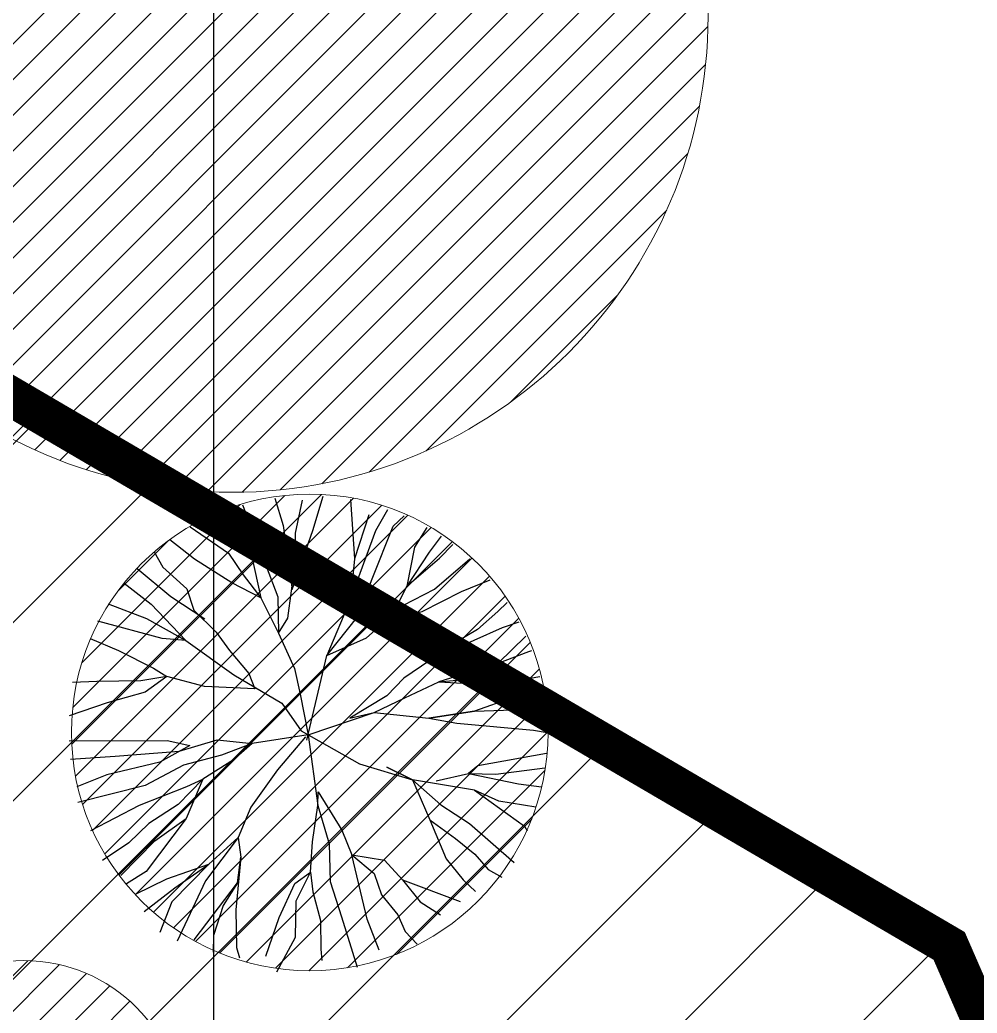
# Model space of a CAD drawing. Extents: x 352140 to 354978, y 6304672 to 6307963.
# Drawn here: x 352397.56 to 352409.61, y 6305941.98 to 6305954.48 of the extents above; entities that cross this region are included whole.
import ezdxf

# ---------------------------------------------------------------- set-up
doc = ezdxf.new("R2010")
doc.units = 0
for name, pattern in [('CONTINUOS', [0]), ('DASHDOT', [1, 0.5, -0.25, 0, -0.25]), ('DASHED', [19.049999999999997, 12.7, -6.35])]:
    doc.linetypes.add(name, pattern=pattern)
doc.layers.get('0').update_dxf_attribs({"linetype": 'CONTINUOUS'})
for name, color, linetype in [('03_Pav ext_Vereda HC', 42, 'CONTINUOUS'), ('03_S2_Pav ext_Borde vereda', 7, 'CONTINUOUS'), ('1-coordenadas', 8, 'CONTINUOUS'), ('Paisajismo', 253, 'CONTINUOUS')]:
    doc.layers.add(name, color=color, linetype=linetype)
doc.layers.add('0_ASD_LINEA OFICIAL', color=253, linetype='DASHDOT', lineweight=20)
doc.layers.add('0_ASD_TOPOGRAFIA_ELEMENTOS', color=7, linetype='CONTINUOS', lineweight=5, true_color=0xbdbdbd)

# ---------------------------------------------------------------- blocks, each defined once
blk = doc.blocks.new('COORDENADAS')
at = {"layer": '1-coordenadas'}
blk.add_line((220, -900.625), (220, -0.625), dxfattribs=at)
blk = doc.blocks.new('A$C27410629')
at = {"true_color": 0x136734, "transparency": 33554559}
h = blk.add_hatch(dxfattribs=at)
h.set_pattern_fill('ANSI31', color=116, scale=0.5)
h.set_pattern_definition([(45, (-8759.562515186517, -519.1035735587502), (-1.122532015133644, 1.122532015133644), [])])
h.paths.add_polyline_path([(137.5068959888558, 1252.464406617455, 0.1176268807227723), (109.8147584422568, 1254.193915082657, 0.06692451075002814), (94.44469839795602, 1249.334472017372, 0.3153492887079504), (64.30173641118381, 1196.270282113329, 0.02268268711599586), (65.7292635223912, 1185.310127003227), (112.3603922077091, 1218.953454515778), (153.4782689701005, 1161.962272479494), (172.1053089193083, 1139.480769404351), (187.9579650288579, 1141.807885415954), (193.565073162812, 1120.465553675225), (224.197974734232, 1050.129297271156), (250.6203797236194, 989.4787086543838), (268.1526288855184, 972.7353945672494, 7.254700715645028e-06), (291.4898137452492, 983.2987389690225), (238.1945199318034, 1105.633967029937), (205.2934048173047, 1181.112163638985), (177.0531538182076, 1197.651557407602)])
at = {"layer": '0_ASD_LINEA OFICIAL', "ltscale": 8, "const_width": 0.5}
blk.add_lwpolyline([(137.5068959889312, 1252.464406617509), (177.0531538181858, 1197.651557407789), (205.2934048172829, 1181.112163639173), (238.1945199317815, 1105.633967030124), (279.3867585223161, 1122.912494985259), (245.5796072782432, 1209.119370970666)], dxfattribs=at)
blk.add_lwpolyline([(250.6203797236194, 989.4787086543838), (268.1526288854875, 972.7353945673531, 7.254700715664111e-06), (291.4898137452146, 983.2987389692971), (291.4898137452146, 983.2987389692971), (238.1945199318034, 1105.633967029937), (205.2934048173047, 1181.112163638985), (177.0531538182076, 1197.651557407602), (137.6146324061954, 1252.315079214)], format="xyb", dxfattribs=at)
blk = doc.blocks.new('1.0 - LO RECABARREN LOTEO PARQUE - VEGETACION EXISTENTE ETAPA MUNICIPAL__2024')
at = {"layer": 'Paisajismo'}
for p, q in [((352400.7668498695, 6305948.463758863, -691.81), (352400.8715122977, 6305948.12000092, -691.81)), ((352401.0279327592, 6305948.020568166, -691.81), (352401.1123512698, 6305948.439492675, -691.81)), ((352401.2448103089, 6305948.055372782, -691.81), (352401.3742030392, 6305948.487090247, -691.81)), ((352401.7205991565, 6305948.445046443, -691.81), (352401.7678567579, 6305947.700765421, -691.81)), ((352400.1239566692, 6305948.299572974, -691.81), (352400.4751213651, 6305947.724426456, -691.81)), ((352400.3598223981, 6305948.377534988, -691.81), (352400.5109595638, 6305947.992099863, -691.81)), ((352402.0370488875, 6305948.054809565, -691.81), (352402.1894811368, 6305948.320567324, -691.81)), ((352401.9504037186, 6305948.251638704, -691.81), (352401.7678567579, 6305947.700765421, -691.81)), ((352402.2538045733, 6305948.112108685, -691.81), (352402.3938109406, 6305948.239733208, -691.81)), ((352399.7018017117, 6305948.101831068, -691.81), (352400.1815825446, 6305947.768943388, -691.81)), ((352400.8715122977, 6305948.12000092, -691.81), (352400.9858923537, 6305947.311723933, -691.81)), ((352400.9858923537, 6305947.311723933, -691.81), (352401.2448103089, 6305948.055372782, -691.81)), ((352401.0207173278, 6305947.638413632, -691.81), (352401.0279327592, 6305948.020568166, -691.81)), ((352401.7198751484, 6305947.18557906, -691.81), (352402.0370488875, 6305948.054809565, -691.81)), ((352401.992613612, 6305947.448032564, -691.81), (352402.2538045733, 6305948.112108685, -691.81)), ((352402.6816178684, 6305948.094689636, -691.81), (352402.5228253749, 6305947.844108441, -691.81)), ((352399.7543360214, 6305947.694850604, -691.81), (352399.4453489929, 6305947.938857624, -691.81)), ((352400.5109595638, 6305947.992099863, -691.81), (352400.8024549521, 6305947.222014623, -691.81)), ((352402.8597319972, 6305947.984202368, -691.81), (352402.7089306258, 6305947.783014673, -691.81)), ((352402.83716667, 6305947.708618816, -691.81), (352403.0069335383, 6305947.879087226, -691.81)), ((352399.2473866097, 6305947.785784403, -691.81), (352399.3557969432, 6305947.593390398, -691.81)), ((352400.1815825446, 6305947.768943388, -691.81), (352400.3677356585, 6305947.497825584, -691.81)), ((352402.5228253749, 6305947.844108441, -691.81), (352402.4271909801, 6305947.35648579, -691.81)), ((352402.7089306258, 6305947.783014673, -691.81), (352402.4271909801, 6305947.35648579, -691.81)), ((352400.2240825131, 6305947.398082517, -691.81), (352399.7543360214, 6305947.694850604, -691.81)), ((352400.4751213651, 6305947.724426456, -691.81), (352400.5917709966, 6305947.206878711, -691.81)), ((352400.9312479942, 6305946.951979832, -691.81), (352401.0207173278, 6305947.638413632, -691.81)), ((352401.7678567579, 6305947.700765421, -691.81), (352401.7198751484, 6305947.18557906, -691.81)), ((352401.7678567579, 6305947.700765421, -691.81), (352401.7198751484, 6305947.18557906, -691.81)), ((352402.4271909801, 6305947.35648579, -691.81), (352402.83716667, 6305947.708618816, -691.81)), ((352402.7743860926, 6305947.318584266, -691.81), (352403.2217942341, 6305947.69930358, -691.81)), ((352399.0319205205, 6305947.578935907, -691.81), (352399.4573821903, 6305947.225424031, -691.81)), ((352399.3557969432, 6305947.593390398, -691.81), (352399.6566724014, 6305947.320106531, -691.81)), ((352398.8699954287, 6305947.394858971, -691.81), (352399.2106904278, 6305947.129317193, -691.81)), ((352400.5917709966, 6305947.206878711, -691.81), (352400.2240825131, 6305947.398082517, -691.81)), ((352400.3677356585, 6305947.497825584, -691.81), (352400.5917709966, 6305947.206878711, -691.81)), ((352401.8115097134, 6305946.973588911, -691.81), (352401.992613612, 6305947.448032564, -691.81)), ((352403.1172755248, 6305947.285876426, -691.81), (352403.4775170367, 6305947.43354629, -691.81)), ((352399.6566724014, 6305947.320106531, -691.81), (352399.7472246623, 6305947.050793762, -691.81)), ((352402.4271909801, 6305947.35648579, -691.81), (352402.2177203795, 6305946.942987111, -691.81)), ((352402.3880075891, 6305947.115619448, -691.81), (352402.7743860926, 6305947.318584266, -691.81)), ((352402.6228052251, 6305947.036103343, -691.81), (352403.1172755248, 6305947.285876426, -691.81)), ((352398.6695497764, 6305947.134649838, -691.81), (352399.1523268116, 6305946.947338276, -691.81)), ((352399.2106904278, 6305947.129317193, -691.81), (352399.6444061768, 6305946.670444301, -691.81)), ((352399.4573821903, 6305947.225424031, -691.81), (352399.8842019566, 6305946.943861156, -691.81)), ((352400.5917709966, 6305947.206878711, -691.81), (352400.8129179191, 6305946.763067832, -691.81)), ((352400.8024549521, 6305947.222014623, -691.81), (352400.8129179191, 6305946.763067832, -691.81)), ((352401.7198751484, 6305947.18557906, -691.81), (352401.4197196286, 6305946.484007793, -691.81)), ((352403.6911019941, 6305947.150147446, -691.81), (352403.5723939099, 6305947.03591408, -691.81)), ((352399.7472246623, 6305947.050793762, -691.81), (352400.0289785994, 6305946.777869333, -691.81)), ((352401.9211812345, 6305946.703913557, -691.81), (352402.3880075891, 6305947.115619448, -691.81)), ((352402.2177203795, 6305946.942987111, -691.81), (352402.6228052251, 6305947.036103343, -691.81)), ((352403.5723939099, 6305947.03591408, -691.81), (352403.3194984834, 6305946.811315158, -691.81)), ((352399.3465339771, 6305946.694903684, -691.81), (352398.5375331645, 6305946.913324217, -691.81)), ((352399.1523268116, 6305946.947338276, -691.81), (352399.6444061768, 6305946.670444301, -691.81)), ((352400.8129179191, 6305946.763067832, -691.81), (352400.9312479942, 6305946.951979832, -691.81)), ((352401.4197196286, 6305946.484007793, -691.81), (352401.8115097134, 6305946.973588911, -691.81)), ((352403.8391599263, 6305946.902518874, -691.81), (352403.6272317995, 6305946.83000434, -691.81)), ((352400.0289785994, 6305946.777869333, -691.81), (352400.1967339693, 6305946.545328133, -691.81)), ((352400.8129179191, 6305946.763067832, -691.81), (352401.0149455816, 6305946.319619538, -691.81)), ((352403.6272317995, 6305946.83000434, -691.81), (352402.9154120675, 6305946.512360373, -691.81)), ((352403.3194984834, 6305946.811315158, -691.81), (352403.0680461192, 6305946.663145866, -691.81)), ((352398.439099628, 6305946.697641904, -691.81), (352398.7963676433, 6305946.5469468, -691.81)), ((352399.6444061768, 6305946.670444301, -691.81), (352399.3465339771, 6305946.694903684, -691.81)), ((352399.6444061768, 6305946.670444301, -691.81), (352400.2483239024, 6305946.238521772, -691.81)), ((352401.4197196286, 6305946.484007793, -691.81), (352401.9211812345, 6305946.703913557, -691.81)), ((352403.0680461192, 6305946.663145866, -691.81), (352402.7191890516, 6305946.421243371, -691.81)), ((352403.9277173778, 6305946.723566287, -691.81), (352403.5792469755, 6305946.385890862, -691.81)), ((352398.7963676433, 6305946.5469468, -691.81), (352399.2386736558, 6305946.322671456, -691.81)), ((352400.1967339693, 6305946.545328133, -691.81), (352400.4398885675, 6305946.254018674, -691.81)), ((352402.9154120675, 6305946.512360373, -691.81), (352402.7191890516, 6305946.421243371, -691.81)), ((352403.5792469755, 6305946.385890862, -691.81), (352403.9645431449, 6305946.531531462, -691.81)), ((352403.9645431449, 6305946.531531462, -691.81), (352404.0019208857, 6305946.543203622, -691.81)), ((352401.1700717379, 6305945.418307547, -691.81), (352401.4197196286, 6305946.484007793, -691.81)), ((352402.7191890516, 6305946.421243371, -691.81), (352402.3898120625, 6305946.198088492, -691.81)), ((352403.5792469755, 6305946.385890862, -691.81), (352402.8288606028, 6305946.151569612, -691.81)), ((352403.1928706727, 6305946.182926001, -691.81), (352403.5792469755, 6305946.385890862, -691.81)), ((352399.2386736558, 6305946.322671456, -691.81), (352399.4063029645, 6305946.216190671, -691.81)), ((352400.4398885675, 6305946.254018674, -691.81), (352400.5127624296, 6305946.061498161, -691.81)), ((352401.0149455816, 6305946.319619538, -691.81), (352401.0852940471, 6305945.993345177, -691.81)), ((352398.5253196993, 6305946.156365978, -691.81), (352398.2190326899, 6305946.143035139, -691.81)), ((352399.080172918, 6305946.165005251, -691.81), (352398.5253196993, 6305946.156365978, -691.81)), ((352399.4063029645, 6305946.216190671, -691.81), (352399.080172918, 6305946.165005251, -691.81)), ((352399.4063029645, 6305946.216190671, -691.81), (352399.1321725324, 6305946.022388211, -691.81)), ((352399.882149194, 6305946.092518543, -691.81), (352399.4063029645, 6305946.216190671, -691.81)), ((352400.2483239024, 6305946.238521772, -691.81), (352400.8536825196, 6305945.883030508, -691.81)), ((352402.3898120625, 6305946.198088492, -691.81), (352402.1751574177, 6305945.972767547, -691.81)), ((352402.4042435184, 6305945.949326775, -691.81), (352402.8288606028, 6305946.151569612, -691.81)), ((352402.8288606028, 6305946.151569612, -691.81), (352403.1928706727, 6305946.182926001, -691.81)), ((352402.8288606028, 6305946.151569612, -691.81), (352403.4984517394, 6305946.112688331, -691.81)), ((352403.4984517394, 6305946.112688331, -691.81), (352404.1033312773, 6305946.219141874, -691.81)), ((352399.1321725324, 6305946.022388211, -691.81), (352398.6542752541, 6305945.887462066, -691.81)), ((352400.5127624296, 6305946.061498161, -691.81), (352399.882149194, 6305946.092518543, -691.81)), ((352404.1463706199, 6305946.020135383, -691.81), (352403.7546524958, 6305945.94950649, -691.81)), ((352398.6542752541, 6305945.887462066, -691.81), (352398.1758345829, 6305945.723755954, -691.81)), ((352400.8536825196, 6305945.883030508, -691.81), (352401.0957548136, 6305945.534398428, -691.81)), ((352401.0852940471, 6305945.993345177, -691.81), (352401.1854442824, 6305945.48393007, -691.81)), ((352402.1751574177, 6305945.972767547, -691.81), (352401.7108564594, 6305945.694815504, -691.81)), ((352402.018225803, 6305945.76547056, -691.81), (352402.4042435184, 6305945.949326775, -691.81)), ((352403.7546524958, 6305945.94950649, -691.81), (352403.2808953362, 6305945.779859426, -691.81)), ((352401.1854442824, 6305945.48393007, -691.81), (352402.018225803, 6305945.76547056, -691.81)), ((352401.7108564594, 6305945.694815504, -691.81), (352402.018225803, 6305945.76547056, -691.81)), ((352402.018225803, 6305945.76547056, -691.81), (352402.7054797348, 6305945.695149917, -691.81)), ((352402.7054797348, 6305945.695149917, -691.81), (352403.2808953362, 6305945.779859426, -691.81)), ((352403.2808953362, 6305945.779859426, -691.81), (352402.7054797348, 6305945.695149917, -691.81)), ((352403.2808953362, 6305945.779859426, -691.81), (352403.644544618, 6305945.792107211, -691.81)), ((352403.644544618, 6305945.792107211, -691.81), (352404.0276761788, 6305945.823102568, -691.81)), ((352404.0276761788, 6305945.823102568, -691.81), (352404.175670126, 6305945.820308306, -691.81)), ((352402.7054797348, 6305945.695149917, -691.81), (352403.0572322354, 6305945.631590647, -691.81)), ((352403.0572322354, 6305945.631590647, -691.81), (352404.0206339404, 6305945.54142582, -691.81)), ((352401.0957548136, 6305945.534398428, -691.81), (352401.8338749618, 6305945.119057447, -691.81)), ((352404.0206339404, 6305945.54142582, -691.81), (352404.1943996159, 6305945.51201415, -691.81)), ((352398.1772963527, 6305945.408783875, -691.81), (352399.4087493789, 6305945.412578275, -691.81)), ((352399.4087493789, 6305945.412578275, -691.81), (352399.6956505672, 6305945.349581655, -691.81)), ((352399.5607097754, 6305945.276663025, -691.81), (352400.041606828, 6305945.420500187, -691.81)), ((352400.041606828, 6305945.420500187, -691.81), (352400.4806531678, 6305945.37398135, -691.81)), ((352401.1854442824, 6305945.48393007, -691.81), (352400.4806531678, 6305945.37398135, -691.81)), ((352401.1516739937, 6305945.456884149, -691.81), (352400.7995677827, 6305945.043012236, -691.81)), ((352401.1854442824, 6305945.48393007, -691.81), (352401.3075216962, 6305944.59378777, -691.81)), ((352398.756208073, 6305945.215394289, -691.81), (352399.5607097754, 6305945.276663025, -691.81)), ((352399.6956505672, 6305945.349581655, -691.81), (352399.3171907471, 6305945.140802866, -691.81)), ((352400.4806531678, 6305945.37398135, -691.81), (352400.0953591691, 6305945.228339113, -691.81)), ((352400.4806531678, 6305945.37398135, -691.81), (352400.2472399905, 6305945.168128405, -691.81)), ((352400.4806531678, 6305945.37398135, -691.81), (352400.4806531678, 6305945.37398135, -691.81)), ((352398.1921170118, 6305945.176370697, -691.81), (352398.756208073, 6305945.215394289, -691.81)), ((352399.3171907471, 6305945.140802866, -691.81), (352398.6515580554, 6305944.980631378, -691.81)), ((352400.0953591691, 6305945.228339113, -691.81), (352399.6148229046, 6305945.103610553, -691.81)), ((352400.2472399905, 6305945.168128405, -691.81), (352399.8601421414, 6305944.926947933, -691.81)), ((352404.1854162765, 6305945.249902403, -691.81), (352403.3207684412, 6305945.094001574, -691.81)), ((352399.6148229046, 6305945.103610553, -691.81), (352399.1317612437, 6305944.845128145, -691.81)), ((352400.7995677827, 6305945.043012236, -691.81), (352400.4655007586, 6305944.571456669, -691.81)), ((352401.8338749618, 6305945.119057447, -691.81), (352402.4994842067, 6305944.915343946, -691.81)), ((352402.1773226489, 6305945.074343599, -691.81), (352402.4994842067, 6305944.915343946, -691.81)), ((352402.4994842067, 6305944.915343946, -691.81), (352402.1773226489, 6305945.074343599, -691.81)), ((352403.3207684412, 6305945.094001574, -691.81), (352403.2036711865, 6305944.995447873, -691.81)), ((352403.549256663, 6305944.988922898, -691.81), (352404.1654566552, 6305945.066644589, -691.81)), ((352398.6515580554, 6305944.980631378, -691.81), (352398.2741846431, 6305944.829412002, -691.81)), ((352399.8601421414, 6305944.926947933, -691.81), (352399.5480827928, 6305944.607893785, -691.81)), ((352399.8601421414, 6305944.926947933, -691.81), (352399.6494632606, 6305944.429176739, -691.81)), ((352399.65707067, 6305944.832091797, -691.81), (352399.8601421414, 6305944.926947933, -691.81)), ((352403.2812566874, 6305944.785895649, -691.81), (352402.4994842067, 6305944.915343946, -691.81)), ((352402.4994842067, 6305944.915343946, -691.81), (352402.7195488552, 6305944.414212041, -691.81)), ((352402.4994842067, 6305944.915343946, -691.81), (352402.8570003911, 6305944.602761414, -691.81)), ((352402.7985859738, 6305944.902331649, -691.81), (352403.2036711865, 6305944.995447873, -691.81)), ((352403.2036711865, 6305944.995447873, -691.81), (352403.8350714383, 6305944.868366596, -691.81)), ((352403.2036711865, 6305944.995447873, -691.81), (352403.549256663, 6305944.988922898, -691.81)), ((352399.1317612437, 6305944.845128145, -691.81), (352398.2861326051, 6305944.631720573, -691.81)), ((352399.062076494, 6305944.598611414, -691.81), (352399.65707067, 6305944.832091797, -691.81)), ((352401.3075216962, 6305944.59378777, -691.81), (352401.310768639, 6305944.765757231, -691.81)), ((352401.310768639, 6305944.765757231, -691.81), (352401.607677809, 6305944.28228825, -691.81)), ((352403.2812566874, 6305944.785895649, -691.81), (352403.9114152562, 6305944.334312156, -691.81)), ((352403.5846575419, 6305944.64636563, -691.81), (352403.2812566874, 6305944.785895649, -691.81)), ((352403.8350714383, 6305944.868366596, -691.81), (352404.12255033, 6305944.829706118, -691.81)), ((352404.0539084045, 6305944.574801645, -691.81), (352403.5846575419, 6305944.64636563, -691.81)), ((352398.4510526945, 6305944.279064324, -691.81), (352399.062076494, 6305944.598611414, -691.81)), ((352399.5480827928, 6305944.607893785, -691.81), (352399.1801042341, 6305944.366352323, -691.81)), ((352400.4655007586, 6305944.571456669, -691.81), (352400.3053222014, 6305944.192190221, -691.81)), ((352401.2415031007, 6305944.136285021, -691.81), (352401.3075216962, 6305944.59378777, -691.81)), ((352401.3075216962, 6305944.59378777, -691.81), (352401.4514677407, 6305944.113206874, -691.81)), ((352402.8570003911, 6305944.602761414, -691.81), (352403.2159574672, 6305944.366610149, -691.81)), ((352399.6494632606, 6305944.429176739, -691.81), (352399.147114225, 6305943.762098738, -691.81)), ((352399.2552458728, 6305944.148720823, -691.81), (352399.6494632606, 6305944.429176739, -691.81)), ((352402.7195488552, 6305944.414212041, -691.81), (352402.9241048142, 6305943.921104833, -691.81)), ((352402.7195488552, 6305944.414212041, -691.81), (352403.0402673203, 6305944.178781161, -691.81)), ((352399.1801042341, 6305944.366352323, -691.81), (352398.9268480198, 6305944.122644797, -691.81)), ((352401.607677809, 6305944.28228825, -691.81), (352401.7357471045, 6305943.974037887, -691.81)), ((352403.2159574672, 6305944.366610149, -691.81), (352403.7805521071, 6305943.878087019, -691.81)), ((352403.9114152562, 6305944.334312156, -691.81), (352403.9416167444, 6305944.276406043, -691.81)), ((352398.8292409214, 6305943.71052082, -691.81), (352399.2552458728, 6305944.148720823, -691.81)), ((352400.3053222014, 6305944.192190221, -691.81), (352399.8933305221, 6305943.64564747, -691.81)), ((352399.9355397922, 6305943.855110522, -691.81), (352400.3053222014, 6305944.192190221, -691.81)), ((352400.3053222014, 6305944.192190221, -691.81), (352400.3388729778, 6305943.943069108, -691.81)), ((352401.2151662082, 6305943.754493114, -691.81), (352401.2415031007, 6305944.136285021, -691.81)), ((352403.0402673203, 6305944.178781161, -691.81), (352403.2852235986, 6305943.983011572, -691.81)), ((352398.9268480198, 6305944.122644797, -691.81), (352398.5974710306, 6305943.899489916, -691.81)), ((352401.4514677407, 6305944.113206874, -691.81), (352401.4615677492, 6305943.635153116, -691.81)), ((352400.3388729778, 6305943.943069108, -691.81), (352400.2759731409, 6305943.280146481, -691.81)), ((352400.2944990691, 6305943.618959216, -691.81), (352400.3388729778, 6305943.943069108, -691.81)), ((352400.3388729778, 6305943.943069108, -691.81), (352400.2944990691, 6305943.618959216, -691.81)), ((352401.9302741049, 6305943.162541856, -691.81), (352401.7357471045, 6305943.974037887, -691.81)), ((352401.7357471045, 6305943.974037887, -691.81), (352401.7357471045, 6305943.974037887, -691.81)), ((352401.7357471045, 6305943.974037887, -691.81), (352402.1459936512, 6305943.907006596, -691.81)), ((352401.7357471045, 6305943.974037887, -691.81), (352402.0182248185, 6305943.739330623, -691.81)), ((352402.1459936512, 6305943.907006596, -691.81), (352402.3717653027, 6305943.658029392, -691.81)), ((352402.9241048142, 6305943.921104833, -691.81), (352403.1352056729, 6305943.658009914, -691.81)), ((352403.2852235986, 6305943.983011572, -691.81), (352403.4537004844, 6305943.78868439, -691.81)), ((352399.147114225, 6305943.762098738, -691.81), (352398.8993356877, 6305943.608432491, -691.81)), ((352399.4046734502, 6305943.670866156, -691.81), (352399.9355397922, 6305943.855110522, -691.81)), ((352399.9355397922, 6305943.855110522, -691.81), (352399.4712365751, 6305943.381710278, -691.81)), ((352399.5091188577, 6305943.557329451, -691.81), (352399.9355397922, 6305943.855110522, -691.81)), ((352401.0168631421, 6305943.611636558, -691.81), (352401.2151662082, 6305943.754493114, -691.81)), ((352401.0362291187, 6305943.394694664, -691.81), (352401.2151662082, 6305943.754493114, -691.81)), ((352401.2151662082, 6305943.754493114, -691.81), (352401.2453517309, 6305943.506557875, -691.81)), ((352403.4537004844, 6305943.78868439, -691.81), (352403.6239812507, 6305943.689897039, -691.81)), ((352399.0120858526, 6305943.476749094, -691.81), (352399.4046734502, 6305943.670866156, -691.81)), ((352399.8933305221, 6305943.64564747, -691.81), (352399.5347326564, 6305942.887838189, -691.81)), ((352401.4615677492, 6305943.635153116, -691.81), (352401.6062331391, 6305943.192787874, -691.81)), ((352402.0182248185, 6305943.739330623, -691.81), (352402.1087770491, 6305943.470016259, -691.81)), ((352402.3717653027, 6305943.658029392, -691.81), (352403.0983123962, 6305943.384215008, -691.81)), ((352402.3717653027, 6305943.658029392, -691.81), (352402.5969935767, 6305943.380273019, -691.81)), ((352403.1352056729, 6305943.658009914, -691.81), (352403.2908818237, 6305943.511121051, -691.81)), ((352399.1209387044, 6305943.258826355, -691.81), (352399.5091188577, 6305943.557329451, -691.81)), ((352399.75025866, 6305942.901408745, -691.81), (352400.2944990691, 6305943.618959216, -691.81)), ((352400.2944990691, 6305943.618959216, -691.81), (352400.117005072, 6305943.335591992, -691.81)), ((352400.8215199522, 6305943.183476161, -691.81), (352401.0168631421, 6305943.611636558, -691.81)), ((352401.2453517309, 6305943.506557875, -691.81), (352401.3393553348, 6305943.144909252, -691.81)), ((352399.4712365751, 6305943.381710278, -691.81), (352399.3199068803, 6305942.995903812, -691.81)), ((352401.0275705948, 6305942.936108904, -691.81), (352401.0362291187, 6305943.394694664, -691.81)), ((352402.1087770491, 6305943.470016259, -691.81), (352402.3144102417, 6305943.21764607, -691.81)), ((352402.5969935767, 6305943.380273019, -691.81), (352402.8531943332, 6305943.217091177, -691.81)), ((352400.117005072, 6305943.335591992, -691.81), (352399.9950672963, 6305942.955603523, -691.81)), ((352400.2759731409, 6305943.280146481, -691.81), (352400.281406367, 6305942.805010295, -691.81)), ((352400.6538893022, 6305942.697212865, -691.81), (352400.8215199522, 6305943.183476161, -691.81)), ((352401.3393553348, 6305943.144909252, -691.81), (352401.3469624729, 6305942.784891608, -691.81)), ((352401.6062331391, 6305943.192787874, -691.81), (352401.8046530708, 6305942.558261515, -691.81)), ((352402.0813318396, 6305942.771026035, -691.81), (352401.9302741049, 6305943.162541856, -691.81)), ((352402.3144102417, 6305943.21764607, -691.81), (352402.4060448066, 6305943.005655922, -691.81)), ((352402.4060448066, 6305943.005655922, -691.81), (352402.5561217476, 6305942.849905387, -691.81)), ((352399.9950672963, 6305942.955603523, -691.81), (352399.9910988375, 6305942.745420044, -691.81)), ((352400.7898259701, 6305942.500963918, -691.81), (352401.0275705948, 6305942.936108904, -691.81)), ((352400.281406367, 6305942.805010295, -691.81), (352400.3221595425, 6305942.674686266, -691.81)), ((352401.3469624729, 6305942.784891608, -691.81), (352401.3586446448, 6305942.640721485, -691.81))]:
    blk.add_line(p, q, dxfattribs=at)

msp = doc.modelspace()

# ---------------------------------------------------------------- hatches: boundary and pattern name
at = {"layer": '03_Pav ext_Vereda HC'}
h = msp.add_hatch(dxfattribs=at)
h.set_pattern_fill('DOTS', color=256, scale=0.2, style=0)
h.set_pattern_definition([(0, (0, 0), (0.15875, 0.3175), [0, -0.3175])])
h.paths.add_polyline_path([(352533.7781987465, 6305988.647630177, 0.001234498587345054), (352535.675126165, 6305989.286498093), (352535.0273047538, 6305991.17866681, -0.001236873237655371), (352533.135689451, 6305990.541615871, -0.02053009870907239), (352503.8853697219, 6305981.940228953), (352503.2840382411, 6305984.518491437), (352499.4039184833, 6305983.544208242), (352499.9993888386, 6305980.991075858, -0.008887102906639828), (352487.1047705442, 6305978.156272031, -0.01455549524336389), (352464.6282001356, 6305974.170378275, -0.008990183444713605), (352459.9926205119, 6305973.570179023), (352460.1984365283, 6305971.58073849, 0.009019331760126793), (352464.9206284034, 6305972.191872346, 0.01455169346436648), (352487.5052945014, 6305976.196778146, 0.03211359260083807)])
h.paths.add_polyline_path([(352453.0159213872, 6305972.983824089, -0.006800505392013569), (352449.4833227422, 6305972.830716716, -0.009066641678675507), (352444.7696182578, 6305972.776126778), (352444.5771080579, 6305970.777466943, 0.01638310348206576), (352453.2219476647, 6305970.992351152)])
h.paths.add_polyline_path([(352389.6460369565, 6305991.879874823, -0.01753322086345317), (352376.9513572304, 6305998.31509122), (352352.1532079588, 6306011.99899601, 0.04440363374849853), (352342.0535807689, 6306016.089608755, 0.1133237876608219), (352314.4714570942, 6306018.047333277), (352314.9360717349, 6306016.097052595, -0.1572406347358349), (352351.2139975071, 6306010.232972499), (352375.9850852466, 6305996.564000573, 0.01750636999426037), (352388.7848668274, 6305990.074641938, -0.0115901603268221), (352405.9871731158, 6305981.141781882, 0.08676206377402094), (352437.5751283566, 6305971.093253941), (352437.7670282808, 6305973.085577833, -0.0864982168626583), (352406.9311932966, 6305982.905094895, 0.01159024218480682)])
h.paths.add_polyline_path([(352298.9308368328, 6306011.291528256, -0.04076991370934013), (352308.0869286793, 6306014.635858133), (352307.6251471448, 6306016.57596012, 0.04303443395370096), (352297.5531387314, 6306012.854879401, 0.2722251189562815), (352266.1428912832, 6305966.550484804), (352264.4334961653, 6305966.567898809, 0.01531595787327513), (352263.8567137016, 6305962.573567073), (352266.0299973136, 6305962.551427328, 0.02154698335859366), (352266.2729303729, 6305957.80291892, 0.06328346041658212), (352273.0108519612, 6305926.495241333, 0.007703608626722357), (352278.1261176605, 6305912.650623268), (352279.9891282905, 6305913.378097652, -0.007677046379327455), (352274.9122720578, 6305927.117035691, -0.06339052285138146), (352268.2648698924, 6305957.982510693, -0.3183358391945924)])
at = {"layer": '0_ASD_TOPOGRAFIA_ELEMENTOS'}
h = msp.add_hatch(dxfattribs=at)
h.set_pattern_fill('ANSI31', color=256, scale=0.1)
h.set_pattern_definition([(45, (346097.446445503, 6304214.784542865), (-0.2245064030267289, 0.2245064030267289), [])])
edge = h.paths.add_edge_path()
edge.add_arc((352400.220662844, 6305954.53671918), 6, 0, 360)
h = msp.add_hatch(dxfattribs=at)
h.set_pattern_fill('ANSI31', color=256, scale=0.1)
h.set_pattern_definition([(45, (346098.4311578407, 6304205.761853851), (-0.2245064030267289, 0.2245064030267289), [])])
edge = h.paths.add_edge_path()
edge.add_arc((352401.2053751816, 6305945.514030165), 3, 0, 360)
h = msp.add_hatch(dxfattribs=at)
h.set_pattern_fill('ANSI31', color=256, scale=0.1)
h.set_pattern_definition([(45, (346094.8331200109, 6304200.88848075), (-0.2245064030267289, 0.2245064030267289), [])])
edge = h.paths.add_edge_path()
edge.add_arc((352397.6073373517, 6305940.640657064), 2, 0, 360)

# ---------------------------------------------------------------- linework, layer by layer
for centre, radius in [((352400.220662844, 6305954.53671918), 6), ((352401.2053751816, 6305945.514030165), 3), ((352397.6073373517, 6305940.640657064), 2)]:
    msp.add_circle(centre, radius, dxfattribs=at)

# ---------------------------------------------------------------- block references
at = {"color": 252, "linetype": 'DASHED'}
msp.add_blockref('COORDENADAS', (352180, 6306200.625), dxfattribs=at)
at = {"layer": '03_S2_Pav ext_Borde vereda', "linetype": 'Continuous'}
msp.add_blockref('A$C27410629', (352203.9623478023, 6304761.713605438), dxfattribs=at)
at = {"layer": 'Paisajismo'}
msp.add_blockref('1.0 - LO RECABARREN LOTEO PARQUE - VEGETACION EXISTENTE ETAPA MUNICIPAL__2024', (0, 0), dxfattribs=at)

doc.saveas('drawing.dxf')
